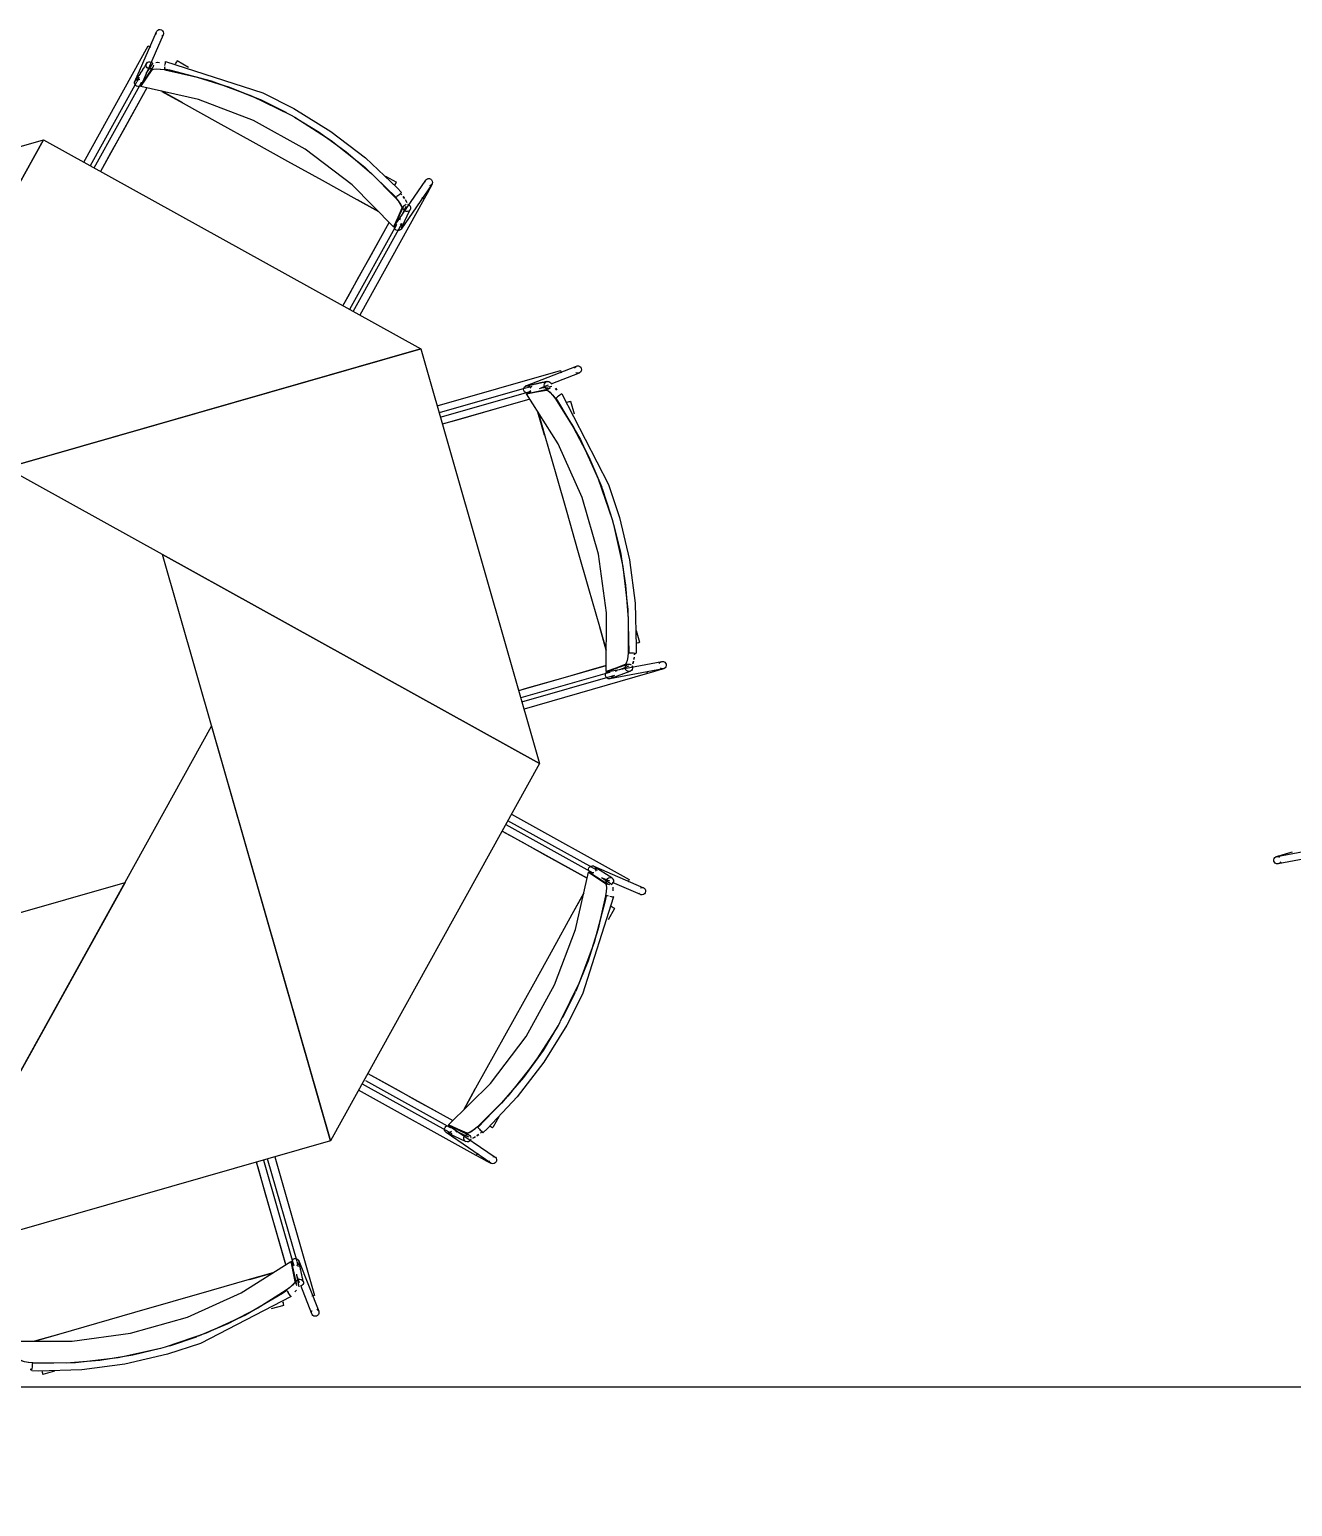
# Model space of a CAD drawing. Header units: metres. Extents: x 3.2 to 22.3, y 0.7 to 22.8.
# Drawn here: x 10.758 to 11.492, y 18.581 to 19.439 of the extents above; entities that cross this region are included whole.
import ezdxf

# ---------------------------------------------------------------- set-up
doc = ezdxf.new("R2010")
doc.units = ezdxf.units.M
for name, color, linetype in [('ARREDI', 9, 'Continuous'), ('PARETI_STRUTTURE', 7, 'Continuous'), ('WAYFINDING_RIQUADRI', 7, 'Continuous')]:
    doc.layers.add(name, color=color, linetype=linetype)

msp = doc.modelspace()

# ---------------------------------------------------------------- linework, layer by layer
at = {"layer": 'ARREDI'}
for points in [[(10.83194, 19.43556), (10.83178, 19.43628), (10.83186, 19.43703), (10.83194, 19.43725), (10.83194, 19.43727), (10.83219, 19.43768), (10.83274, 19.4382), (10.83343, 19.43849), (10.83418, 19.43853), (10.8349, 19.43831), (10.8355, 19.43785), (10.83592, 19.43724)], [(10.83591, 19.43723), (10.83609, 19.43651), (10.836, 19.43576), (10.83591, 19.43554), (10.83591, 19.43552), (10.83566, 19.43511), (10.83512, 19.43459)], [(10.82719, 19.42898), (10.82718, 19.429)], [(10.82722, 19.42897), (10.82749, 19.42883), (10.82793, 19.42858)], [(10.82793, 19.42857), (10.82852, 19.42825)], [(10.97072, 19.34093), (10.9723, 19.33907), (10.97361, 19.33718), (10.97439, 19.33568), (10.97451, 19.33479), (10.97209, 19.32939), (10.96968, 19.324), (10.94561, 19.34834), (10.91829, 19.36904), (10.8883, 19.38566), (10.85629, 19.39786), (10.82289, 19.40537), (10.82618, 19.41029), (10.82948, 19.41519)], [(10.82591, 19.41291), (10.82671, 19.41411), (10.83003, 19.41902)], [(10.82612, 19.41692), (10.82594, 19.41764), (10.82602, 19.41838), (10.82625, 19.41891), (10.82635, 19.41905), (10.82684, 19.4195), (10.82688, 19.41953), (10.82756, 19.41981), (10.8283, 19.41984), (10.82902, 19.41962), (10.82962, 19.41916)], [(10.8302, 19.4178), (10.83012, 19.41707), (10.82988, 19.41654), (10.82979, 19.41642), (10.82927, 19.41592), (10.82926, 19.41592), (10.82858, 19.41564), (10.82784, 19.41561), (10.82713, 19.41583), (10.82652, 19.41629), (10.82612, 19.41692)], [(10.82946, 19.41519), (10.83024, 19.41556), (10.83189, 19.41571), (10.83416, 19.4156), (10.83668, 19.41524)], [(10.82948, 19.41519), (10.83029, 19.41555), (10.83198, 19.41569), (10.83427, 19.41558), (10.83669, 19.41523)], [(10.83164, 19.41945), (10.8325, 19.41952), (10.83375, 19.41946)], [(10.83243, 19.41952), (10.83374, 19.41947)], [(10.8368, 19.41695), (10.83669, 19.41632), (10.8366, 19.41587), (10.83656, 19.41564)], [(10.83669, 19.41524), (10.85568, 19.41093), (10.87427, 19.4051), (10.89209, 19.39789)], [(10.83684, 19.41521), (10.8558, 19.4109), (10.87435, 19.40508), (10.89213, 19.39787)], [(10.83692, 19.41768), (10.83704, 19.41842), (10.83716, 19.41907), (10.83724, 19.41957), (10.83729, 19.41985), (10.83729, 19.41989), (10.83729, 19.41986), (10.83725, 19.41964)], [(10.84393, 19.42041), (10.8438, 19.42017), (10.84357, 19.41976), (10.84325, 19.41917), (10.84289, 19.41854)], [(10.81935, 19.4067), (10.81917, 19.40742), (10.81927, 19.40817), (10.81935, 19.40839), (10.81935, 19.40841), (10.8196, 19.40882), (10.82015, 19.40934), (10.82084, 19.40963), (10.82159, 19.40967), (10.82231, 19.40945)], [(10.82307, 19.40624), (10.82253, 19.40573), (10.82184, 19.40545), (10.82109, 19.40541), (10.82037, 19.40563), (10.81977, 19.40607), (10.81935, 19.4067)], [(10.82635, 19.40459), (10.82015, 19.39341), (10.81275, 19.38005), (10.80533, 19.36668), (10.79947, 19.35611)], [(10.84721, 19.39587), (10.835, 19.40264)], [(10.83501, 19.40263), (10.84756, 19.39569), (10.86768, 19.38454), (10.88788, 19.37334), (10.90808, 19.36213), (10.92828, 19.35094), (10.9484, 19.33979), (10.96093, 19.33284)], [(10.90727, 19.39028), (10.89266, 19.39763)], [(10.8927, 19.39761), (10.90726, 19.39029)], [(10.91217, 19.38757), (10.92641, 19.3789), (10.94216, 19.36749), (10.95694, 19.35483), (10.97063, 19.34104)], [(10.91217, 19.38757), (10.92643, 19.37889), (10.94222, 19.36745), (10.95702, 19.35477), (10.97074, 19.34093)], [(10.97025, 19.34793), (10.97061, 19.34858), (10.97093, 19.34915), (10.97117, 19.34958), (10.97129, 19.3498)], [(10.98799, 19.34985), (10.98812, 19.35059), (10.98836, 19.35102), (10.98836, 19.35103), (10.98851, 19.35123), (10.9891, 19.35168), (10.9898, 19.35192)], [(10.9898, 19.35192), (10.99055, 19.35191), (10.99125, 19.35163), (10.99182, 19.35113), (10.99219, 19.35048), (10.9923, 19.34974), (10.99216, 19.34901), (10.99193, 19.34858), (10.99193, 19.34856), (10.99177, 19.34837), (10.99119, 19.34791), (10.99048, 19.34767)], [(10.96094, 19.33284), (10.94874, 19.33959)], [(10.97073, 19.34093), (10.97239, 19.33897), (10.97367, 19.33711), (10.97442, 19.33564), (10.97453, 19.33478)], [(10.97214, 19.34193), (10.97167, 19.3415), (10.97132, 19.34119), (10.97116, 19.34104)], [(10.97215, 19.34192), (10.97269, 19.34242), (10.97325, 19.34292), (10.97412, 19.3437), (10.97433, 19.34388)], [(10.97445, 19.34253), (10.97374, 19.34336)], [(10.97436, 19.34391), (10.97435, 19.3439)], [(10.97606, 19.3404), (10.97527, 19.34154)], [(10.97534, 19.34145), (10.97606, 19.34041)], [(10.97735, 19.33815), (10.97659, 19.33965)], [(10.97663, 19.3396), (10.97738, 19.33812)], [(10.98611, 19.34089), (10.98669, 19.34057)], [(10.98743, 19.34016), (10.98745, 19.34014), (10.98739, 19.34017), (10.98714, 19.34032), (10.9867, 19.34057)], [(10.97681, 19.33581), (10.97506, 19.33188), (10.97438, 19.33036)], [(10.97777, 19.33285), (10.97702, 19.33287), (10.97631, 19.33314), (10.97574, 19.33362), (10.97538, 19.33426), (10.97525, 19.33498), (10.97525, 19.33499), (10.97539, 19.3357), (10.97545, 19.33584), (10.97577, 19.33632), (10.97635, 19.33678), (10.97706, 19.33702)], [(10.97781, 19.33701), (10.97852, 19.33674), (10.97909, 19.33626), (10.97946, 19.33562), (10.97957, 19.33489), (10.97957, 19.33483), (10.97944, 19.33417), (10.97938, 19.33403), (10.97906, 19.33355), (10.97848, 19.33309), (10.97777, 19.33285)], [(10.94031, 19.27803), (10.94333, 19.28347), (10.94961, 19.29479), (10.95587, 19.30608), (10.96213, 19.31739), (10.96719, 19.32651)], [(10.96967, 19.32401), (10.97143, 19.32547)], [(10.97268, 19.3217), (10.97193, 19.32171), (10.97124, 19.32199), (10.97067, 19.32249), (10.97031, 19.32315), (10.97018, 19.32388), (10.97032, 19.32462)], [(10.97345, 19.32566), (10.97402, 19.32516), (10.97438, 19.32451), (10.9745, 19.32377), (10.97435, 19.32304), (10.97413, 19.32261), (10.97413, 19.32259), (10.97398, 19.3224), (10.97339, 19.32194), (10.97268, 19.3217)], [(10.97335, 19.32805), (10.97374, 19.32892)], [(11.06669, 19.24052), (11.06669, 19.24053), (11.0667, 19.24048), (11.06692, 19.2397)], [(11.06693, 19.2397), (11.06711, 19.23906)], [(11.0747, 19.2418), (11.07509, 19.24244), (11.07567, 19.24289), (11.07589, 19.24301), (11.07591, 19.24301), (11.07638, 19.24313), (11.07713, 19.2431), (11.07782, 19.24282), (11.07838, 19.24231), (11.07872, 19.24166), (11.07884, 19.24091), (11.07868, 19.24017)], [(11.07869, 19.24018), (11.0783, 19.23954), (11.07772, 19.23908), (11.07749, 19.23897), (11.07748, 19.23897), (11.07701, 19.23884), (11.07626, 19.23887), (11.07556, 19.23915)], [(11.04695, 19.22737), (11.04626, 19.22764), (11.0457, 19.22814), (11.04534, 19.22881), (11.04524, 19.22956), (11.04539, 19.2303)], [(11.04539, 19.23029), (11.04578, 19.23093), (11.04636, 19.23139), (11.04658, 19.2315), (11.0466, 19.2315), (11.04707, 19.23163), (11.04782, 19.2316), (11.04851, 19.23132), (11.04907, 19.23081), (11.04942, 19.23015)], [(11.10592, 19.07675), (11.10571, 19.07432), (11.10531, 19.07205), (11.10479, 19.07044), (11.10425, 19.06973), (11.09874, 19.06762), (11.09321, 19.06553), (11.09339, 19.09975), (11.08872, 19.13371), (11.07927, 19.16665), (11.06525, 19.19793), (11.04695, 19.22684), (11.05275, 19.228), (11.05856, 19.22914)], [(11.05442, 19.23005), (11.05583, 19.23033), (11.06165, 19.23146)], [(11.06091, 19.23047), (11.06033, 19.23002), (11.05979, 19.22981), (11.05964, 19.22978), (11.05893, 19.22981), (11.05891, 19.22981), (11.05823, 19.23008), (11.05769, 19.2306), (11.05734, 19.23125), (11.05725, 19.232), (11.0574, 19.23274)], [(11.0574, 19.23274), (11.05779, 19.23338), (11.05836, 19.23384), (11.05891, 19.23405), (11.05906, 19.23407), (11.05973, 19.23406), (11.05979, 19.23405), (11.06047, 19.23377), (11.06101, 19.23325), (11.06136, 19.2326)], [(11.05854, 19.22915), (11.05935, 19.22886), (11.06063, 19.22779), (11.06214, 19.22612), (11.06368, 19.22407)], [(11.05855, 19.22914), (11.05939, 19.22882), (11.06068, 19.22773), (11.06222, 19.22602), (11.06368, 19.22407)], [(11.06372, 19.23012), (11.06459, 19.22915)], [(11.06458, 19.22913), (11.06375, 19.23007)], [(11.0672, 19.22678), (11.06739, 19.22692), (11.06741, 19.22694), (11.06736, 19.22691), (11.06714, 19.22674), (11.06672, 19.22645), (11.06618, 19.22606), (11.06557, 19.22563), (11.06497, 19.22521)], [(11.04884, 19.22386), (11.03657, 19.22033), (11.02187, 19.21612), (11.00718, 19.2119), (10.99802, 19.20929)], [(11.06369, 19.22407), (11.07408, 19.2076), (11.0831, 19.19032), (11.0906, 19.17263)], [(11.06377, 19.22395), (11.07412, 19.20751), (11.08314, 19.19026), (11.09061, 19.17259)], [(11.06388, 19.22445), (11.06408, 19.22459), (11.06445, 19.22485), (11.06497, 19.22521)], [(11.07039, 19.22202), (11.07111, 19.22222), (11.07174, 19.22241), (11.07221, 19.22254), (11.07246, 19.22261)], [(11.05742, 19.20293), (11.05359, 19.21636)], [(11.0536, 19.21635), (11.05755, 19.20257), (11.06389, 19.18046), (11.07025, 19.15826), (11.07662, 19.13604), (11.08298, 19.11385), (11.08933, 19.09172), (11.09328, 19.07796)], [(11.09595, 19.15653), (11.09081, 19.17204)], [(11.09082, 19.17201), (11.09595, 19.15653)], [(11.09749, 19.15114), (11.10144, 19.1349), (11.10451, 19.11565), (11.10601, 19.09622), (11.10592, 19.07675)], [(11.0975, 19.15113), (11.10143, 19.13494), (11.1045, 19.11573), (11.106, 19.09633), (11.10593, 19.0769)], [(11.09327, 19.07795), (11.08942, 19.09135)], [(11.11053, 19.08204), (11.11124, 19.08225), (11.11188, 19.08243), (11.11234, 19.08255), (11.1126, 19.08263)], [(11.1126, 19.08262), (11.11263, 19.08264)], [(11.10593, 19.07675), (11.1057, 19.07419), (11.1053, 19.07197), (11.10479, 19.0704), (11.10426, 19.06972)], [(11.10629, 19.07652), (11.10653, 19.07651), (11.10699, 19.0765), (11.10763, 19.07646)], [(11.10763, 19.07646), (11.10836, 19.07642), (11.10911, 19.07638), (11.10977, 19.07634)], [(11.10864, 19.0701), (11.10916, 19.0717)], [(11.10915, 19.07163), (11.10864, 19.07006)], [(11.10955, 19.07386), (11.10933, 19.07261)], [(11.10935, 19.07283), (11.10956, 19.07397)], [(11.10967, 19.07525), (11.10977, 19.07634)], [(11.10978, 19.07633), (11.10968, 19.07526)], [(11.11027, 19.07631), (11.11055, 19.07629)], [(11.09323, 19.06906), (11.08321, 19.06618), (11.07079, 19.06261), (11.05837, 19.05906), (11.04593, 19.05549), (11.04241, 19.05449)], [(11.09371, 19.06177), (11.09319, 19.06231), (11.09289, 19.06301), (11.09283, 19.06376), (11.09304, 19.06448), (11.09348, 19.06508), (11.09409, 19.06549)], [(11.09321, 19.06553), (11.09549, 19.06532)], [(11.0971, 19.06328), (11.09689, 19.06256), (11.09646, 19.06195), (11.09584, 19.06153), (11.09536, 19.06139), (11.09511, 19.06136), (11.09438, 19.06143), (11.09371, 19.06177)], [(11.09866, 19.06578), (11.09956, 19.06613)], [(11.10105, 19.06669), (11.10259, 19.06728), (11.1066, 19.06882)], [(11.10519, 19.06606), (11.10467, 19.0666), (11.10435, 19.0673), (11.1043, 19.06803), (11.10449, 19.06875), (11.10491, 19.06935), (11.10492, 19.06935), (11.10552, 19.06975), (11.10566, 19.06981), (11.10623, 19.06994), (11.10697, 19.06984), (11.10763, 19.0695)], [(11.10815, 19.06897), (11.10846, 19.06827), (11.10853, 19.06754), (11.10833, 19.06682), (11.1079, 19.06622), (11.10786, 19.06618), (11.10731, 19.06582), (11.10717, 19.06576), (11.10658, 19.06563), (11.10585, 19.06573), (11.10518, 19.06607)], [(11.11677, 19.06584), (11.11696, 19.06521)], [(11.11718, 19.06443), (11.11709, 19.06471), (11.11696, 19.06521)], [(11.11719, 19.06438), (11.11719, 19.06439)], [(11.124, 19.07025), (11.12443, 19.07085), (11.12505, 19.07127), (11.12552, 19.07142), (11.12554, 19.07142), (11.12577, 19.07145), (11.12652, 19.07136), (11.12719, 19.07104)], [(11.12718, 19.07104), (11.1277, 19.07049), (11.128, 19.0698), (11.12806, 19.06905), (11.12785, 19.06833), (11.12741, 19.06773), (11.12679, 19.06731), (11.12632, 19.06716), (11.12631, 19.06716), (11.12607, 19.06713), (11.12532, 19.06722), (11.12466, 19.06755)], [(11.03285, 18.97296), (11.04427, 18.96662), (11.05765, 18.95921), (11.07102, 18.9518), (11.08219, 18.94561)], [(11.08384, 18.94888), (11.08332, 18.94942), (11.08304, 18.95012), (11.083, 18.95087), (11.08321, 18.95159), (11.08367, 18.95219), (11.08429, 18.9526)], [(11.08429, 18.9526), (11.08501, 18.95278), (11.08576, 18.95268), (11.08599, 18.9526), (11.086, 18.9526), (11.08642, 18.95235), (11.08693, 18.95181), (11.08722, 18.95112), (11.08726, 18.95037), (11.08704, 18.94964)], [(11.48186, 18.95426), (11.48135, 18.9548), (11.48104, 18.9555), (11.48099, 18.95625), (11.48119, 18.95697), (11.48164, 18.95757), (11.48225, 18.95798), (11.48272, 18.95814), (11.48274, 18.95814), (11.48297, 18.95816), (11.48372, 18.95808), (11.48439, 18.95775)], [(11.48505, 18.95505), (11.48462, 18.95445), (11.48399, 18.95403), (11.48352, 18.95388), (11.48351, 18.95388), (11.48327, 18.95385), (11.48252, 18.95393), (11.48185, 18.95427)], [(11.01852, 18.80123), (11.01666, 18.79965), (11.01477, 18.79835), (11.01327, 18.79757), (11.0124, 18.79744), (11.00698, 18.79986), (11.00159, 18.80228), (11.02594, 18.82635), (11.04663, 18.85367), (11.06326, 18.88365), (11.07545, 18.91567), (11.08297, 18.94907), (11.08788, 18.94578), (11.09279, 18.94247)], [(11.09051, 18.94605), (11.0917, 18.94524), (11.09662, 18.94192)], [(11.0954, 18.94175), (11.09466, 18.94183), (11.09414, 18.94207), (11.09401, 18.94217), (11.09351, 18.94268), (11.09351, 18.9427), (11.09323, 18.94338), (11.09321, 18.94411), (11.09343, 18.94482), (11.09389, 18.94543), (11.09451, 18.94583)], [(11.09452, 18.94584), (11.09524, 18.94602), (11.09597, 18.94594), (11.0965, 18.9457), (11.09664, 18.9456), (11.0971, 18.94512), (11.09713, 18.94508), (11.09741, 18.94439), (11.09743, 18.94366), (11.09721, 18.94294), (11.09675, 18.94234)], [(11.10617, 18.94402), (11.10585, 18.94344)], [(11.10656, 18.94473), (11.10642, 18.94447), (11.10617, 18.94402)], [(11.10658, 18.94476), (11.10659, 18.94478)], [(11.08023, 18.93694), (11.07329, 18.9244), (11.06213, 18.90427), (11.05094, 18.88408), (11.03973, 18.86387), (11.02854, 18.84368), (11.01738, 18.82355), (11.01044, 18.81102)], [(11.07346, 18.92475), (11.08024, 18.93695)], [(11.0928, 18.93512), (11.0885, 18.91616), (11.08268, 18.89761), (11.07547, 18.87983)], [(11.09283, 18.93526), (11.08853, 18.91628), (11.0827, 18.89768), (11.07549, 18.87986)], [(11.09279, 18.94249), (11.09315, 18.94172), (11.0933, 18.94006), (11.09319, 18.9378), (11.09283, 18.93527)], [(11.09279, 18.94247), (11.09315, 18.94167), (11.09329, 18.93997), (11.09317, 18.93768), (11.09283, 18.93526)], [(11.09456, 18.93515), (11.09392, 18.93527), (11.09346, 18.93535), (11.09324, 18.93539)], [(11.09528, 18.93504), (11.09601, 18.93491), (11.09666, 18.9348), (11.09716, 18.93472), (11.09744, 18.93466), (11.09748, 18.93466), (11.09747, 18.93466), (11.09723, 18.9347)], [(11.09704, 18.94032), (11.09711, 18.93946), (11.09706, 18.93821)], [(11.09712, 18.93952), (11.09706, 18.93822)], [(11.11483, 18.93604), (11.11411, 18.93586), (11.11336, 18.93596), (11.11313, 18.93604), (11.11312, 18.93604), (11.1127, 18.93629), (11.11219, 18.93683)], [(11.11315, 18.94001), (11.11387, 18.94019), (11.11462, 18.94009), (11.11485, 18.94001), (11.11486, 18.94001), (11.11528, 18.93976), (11.11579, 18.93922), (11.11608, 18.93852), (11.11612, 18.93777), (11.1159, 18.93705), (11.11544, 18.93646), (11.11483, 18.93604)], [(11.09801, 18.92803), (11.09777, 18.92815), (11.09735, 18.92839), (11.09677, 18.92871), (11.09613, 18.92907)], [(11.06788, 18.86468), (11.07522, 18.87929)], [(11.07521, 18.87925), (11.06789, 18.8647)], [(11.06517, 18.85979), (11.05649, 18.84552), (11.04504, 18.82973), (11.03236, 18.81494), (11.01853, 18.80122)], [(11.06516, 18.85978), (11.0565, 18.84554), (11.04508, 18.82979), (11.03243, 18.81502), (11.01864, 18.80132)], [(10.95478, 18.83211), (10.96107, 18.82862), (10.97239, 18.82234), (10.98368, 18.81608), (10.99499, 18.80982), (11.0041, 18.80476)], [(11.01043, 18.81101), (11.01718, 18.82322)], [(10.9993, 18.79927), (10.99931, 18.80002), (10.99959, 18.80072), (11.00009, 18.80129), (11.00074, 18.80165), (11.00148, 18.80177), (11.00221, 18.80163)], [(11.00326, 18.79851), (11.00276, 18.79794), (11.0021, 18.79758), (11.00137, 18.79745), (11.00063, 18.7976), (11.0002, 18.79783), (11.00019, 18.79783), (10.99999, 18.79798), (10.99954, 18.79856), (10.9993, 18.79927)], [(11.0016, 18.80229), (11.00306, 18.80052)], [(11.00564, 18.7986), (11.00652, 18.79821)], [(11.0134, 18.79514), (11.00947, 18.79689), (11.00796, 18.79757)], [(11.01853, 18.80122), (11.01657, 18.79957), (11.01471, 18.79829), (11.01323, 18.79754), (11.01237, 18.79743)], [(11.01952, 18.79981), (11.01909, 18.80028), (11.01879, 18.80063), (11.01863, 18.8008)], [(11.01952, 18.79981), (11.02002, 18.79927), (11.02052, 18.79871), (11.0213, 18.79784), (11.02148, 18.79763)], [(11.02012, 18.79751), (11.02095, 18.79822)], [(11.02151, 18.7976), (11.02149, 18.79761)], [(11.02552, 18.8017), (11.02618, 18.80134), (11.02675, 18.80102), (11.02718, 18.80079), (11.0274, 18.80066)], [(11.01045, 18.79419), (11.01046, 18.79494), (11.01074, 18.79564), (11.01121, 18.79621), (11.01185, 18.79657), (11.01257, 18.7967), (11.01259, 18.7967), (11.0133, 18.79656), (11.01343, 18.79651), (11.01392, 18.79619), (11.01438, 18.7956), (11.01461, 18.79489)], [(11.0146, 18.79414), (11.01434, 18.79344), (11.01385, 18.79287), (11.01321, 18.79249), (11.01249, 18.79238), (11.01242, 18.79238), (11.01177, 18.79252), (11.01163, 18.79257), (11.01114, 18.79289), (11.01068, 18.79348), (11.01045, 18.79419)], [(11.01719, 18.79533), (11.01572, 18.79458)], [(11.01574, 18.79461), (11.01724, 18.79537)], [(11.01799, 18.79589), (11.01913, 18.79668)], [(11.01905, 18.79661), (11.018, 18.79589)], [(10.90711, 18.72108), (10.90358, 18.73336), (10.89938, 18.74805), (10.89515, 18.76275), (10.89096, 18.77741), (10.89004, 18.78061)], [(11.01775, 18.78452), (11.01774, 18.78451), (11.01777, 18.78455), (11.01792, 18.78481), (11.01817, 18.78526)], [(11.01848, 18.78584), (11.01816, 18.78526)], [(11.02952, 18.78215), (11.02951, 18.7814), (11.02923, 18.78071), (11.02873, 18.78014), (11.02807, 18.77976), (11.02734, 18.77965), (11.0266, 18.77979), (11.02617, 18.78003), (11.02616, 18.78003), (11.02596, 18.78018), (11.02551, 18.78076), (11.02527, 18.78147)], [(11.02745, 18.78397), (11.02818, 18.78383), (11.02861, 18.7836), (11.02863, 18.7836), (11.02882, 18.78344), (11.02928, 18.78286), (11.02951, 18.78215)], [(10.76, 18.664), (10.75757, 18.66421), (10.7553, 18.66461), (10.75369, 18.66513), (10.75298, 18.66567), (10.75087, 18.67118), (10.74878, 18.67671), (10.783, 18.67653), (10.81696, 18.6812), (10.8499, 18.69066), (10.88118, 18.70467), (10.9101, 18.72298), (10.91125, 18.71717), (10.91239, 18.71136)], [(10.91192, 18.72057), (10.9101, 18.72297)], [(10.91011, 18.72297), (10.91193, 18.72056)], [(10.91062, 18.72297), (10.9109, 18.72367), (10.9114, 18.72422), (10.91206, 18.72458), (10.91281, 18.72468), (10.91355, 18.72453)], [(10.91354, 18.72453), (10.91418, 18.72415), (10.91464, 18.72356), (10.91475, 18.72334), (10.91475, 18.72333), (10.91488, 18.72285), (10.91485, 18.7221), (10.91457, 18.72141), (10.91406, 18.72085), (10.9134, 18.72051)], [(10.8996, 18.71633), (10.88582, 18.71237), (10.86371, 18.70604), (10.84151, 18.69967), (10.81929, 18.6933), (10.7971, 18.68694), (10.77497, 18.68059), (10.76121, 18.67665)], [(10.88618, 18.7125), (10.89961, 18.71634)], [(10.91241, 18.71138), (10.91211, 18.71057), (10.91104, 18.7093), (10.90938, 18.70778), (10.90732, 18.70624)], [(10.91239, 18.71137), (10.91207, 18.71053), (10.91098, 18.70924), (10.90927, 18.7077), (10.90732, 18.70624)], [(10.91372, 18.70901), (10.91327, 18.70959), (10.91306, 18.71013), (10.91303, 18.71029), (10.91306, 18.71101), (10.91334, 18.71169), (10.91385, 18.71223), (10.9145, 18.71258), (10.91525, 18.71268), (10.91599, 18.71252)], [(10.91331, 18.71551), (10.91358, 18.71409), (10.91471, 18.70827)], [(10.91599, 18.71252), (10.91663, 18.71213), (10.91709, 18.71157), (10.9173, 18.71101), (10.91732, 18.71086), (10.91731, 18.71019), (10.9173, 18.71013), (10.91702, 18.70945), (10.9165, 18.70891), (10.91585, 18.70857)], [(10.90721, 18.70615), (10.89076, 18.69579), (10.87351, 18.68679), (10.85585, 18.67931)], [(10.90732, 18.70624), (10.89085, 18.69585), (10.87359, 18.68682), (10.85588, 18.67932)], [(10.9077, 18.70604), (10.90784, 18.70584), (10.9081, 18.70547), (10.90846, 18.70496)], [(10.91004, 18.70273), (10.91018, 18.70253), (10.91019, 18.70252), (10.91016, 18.70256), (10.91, 18.70278), (10.9097, 18.7032), (10.90931, 18.70374), (10.90888, 18.70435), (10.90847, 18.70495)], [(10.91239, 18.70534), (10.91332, 18.70617)], [(10.91337, 18.70621), (10.9124, 18.70533)], [(10.92295, 18.70299), (10.92231, 18.70281)], [(10.92377, 18.70323), (10.92379, 18.70323), (10.92373, 18.70322), (10.92295, 18.703)], [(10.90527, 18.69953), (10.90548, 18.69881), (10.90566, 18.69818), (10.9058, 18.69771), (10.90587, 18.69746)], [(10.92343, 18.69123), (10.92279, 18.69162), (10.92233, 18.69221), (10.92222, 18.69243), (10.92222, 18.69244), (10.92209, 18.69291), (10.92212, 18.69366), (10.9224, 18.69436)], [(10.92505, 18.69522), (10.92569, 18.69484), (10.92615, 18.69425), (10.92626, 18.69403), (10.92626, 18.69402), (10.92638, 18.69354), (10.92635, 18.69279), (10.92608, 18.6921), (10.92556, 18.69154), (10.92491, 18.6912), (10.92416, 18.69109), (10.92342, 18.69124)], [(10.7612, 18.67665), (10.7746, 18.6805)], [(10.83978, 18.67397), (10.8553, 18.67911)], [(10.85526, 18.6791), (10.83979, 18.67398)], [(10.83439, 18.67243), (10.81815, 18.66848), (10.7989, 18.66542), (10.77947, 18.66392), (10.76, 18.664)], [(10.83438, 18.67242), (10.81819, 18.66849), (10.79898, 18.66542), (10.77958, 18.66392), (10.76015, 18.66399)], [(10.76, 18.664), (10.75744, 18.66422), (10.75522, 18.66462), (10.75365, 18.66514), (10.75297, 18.66566)], [(10.75851, 18.66025), (10.75959, 18.66016)], [(10.75959, 18.66015), (10.75852, 18.66024)], [(10.75971, 18.66229), (10.75967, 18.66157), (10.75963, 18.66082), (10.75959, 18.66015)], [(10.75978, 18.66363), (10.75976, 18.66339), (10.75975, 18.66294), (10.75971, 18.6623)], [(10.75956, 18.65965), (10.75954, 18.65937)], [(10.7653, 18.65936), (10.76549, 18.65868), (10.76567, 18.65804), (10.76581, 18.65758), (10.76588, 18.65732)], [(10.76588, 18.65732), (10.76589, 18.65729)]]:
    msp.add_lwpolyline(points, dxfattribs=at)
for points in [[(10.82289, 19.40537), (10.82325, 19.40804)], [(10.76634, 19.37447), (10.59454, 19.06453), (10.52548, 19.30541)], [(10.9855, 19.25298), (10.64486, 19.15531), (10.76634, 19.37447)], [(11.05456, 19.01211), (10.74463, 19.18392), (10.9855, 19.25297)], [(11.04695, 19.22685), (11.04935, 19.22867)], [(10.93307, 18.79296), (10.83541, 19.1336), (11.05456, 19.01211)], [(10.69221, 18.72389), (10.86401, 19.03382), (10.93307, 18.79295)], [(10.47305, 18.84538), (10.81369, 18.94305), (10.69221, 18.72389)], [(11.08296, 18.94906), (11.08595, 18.94864)]]:
    msp.add_lwpolyline(points, close=True, dxfattribs=at)
at = {"layer": 'PARETI_STRUTTURE'}
for points in [[(10.81936, 19.4084), (10.83194, 19.43726)], [(10.83592, 19.43553), (10.82332, 19.40667)], [(10.78976, 19.3615), (10.82718, 19.429)], [(10.82627, 19.41891), (10.82621, 19.41884), (10.8258, 19.41817), (10.82573, 19.41807), (10.82564, 19.41796), (10.82502, 19.41696), (10.82493, 19.41685), (10.82445, 19.41607), (10.82438, 19.41598), (10.8243, 19.41587), (10.82367, 19.41487), (10.82359, 19.41475), (10.8231, 19.41398), (10.82303, 19.41388), (10.82295, 19.41377), (10.82232, 19.41277), (10.82224, 19.41266), (10.82175, 19.41188), (10.82168, 19.41178), (10.82161, 19.41167), (10.82153, 19.41156), (10.82091, 19.41056), (10.82082, 19.41045), (10.82048, 19.40989), (10.82041, 19.4098), (10.82027, 19.40957), (10.82018, 19.40946), (10.81991, 19.40902), (10.81935, 19.40839)], [(10.82355, 19.40669), (10.82988, 19.41654)], [(10.82712, 19.41486), (10.82762, 19.41576)], [(10.83656, 19.41562), (10.83947, 19.41503), (10.86372, 19.40872), (10.88722, 19.39999), (10.90974, 19.38895)], [(10.8373, 19.41989), (10.89377, 19.40183), (10.91184, 19.39274)], [(10.84394, 19.42045), (10.85062, 19.41674)], [(10.82043, 19.40789), (10.79354, 19.35939)], [(10.79571, 19.35819), (10.82323, 19.40785)], [(10.82197, 19.41066), (10.82054, 19.40809)], [(10.82638, 19.40459), (10.79949, 19.35609)], [(10.91184, 19.39274), (10.93331, 19.37939), (10.95337, 19.36397), (10.97177, 19.34666), (10.97437, 19.34391)], [(10.90975, 19.38895), (10.91226, 19.38754), (10.93341, 19.37404), (10.95309, 19.35849), (10.97113, 19.34102)], [(10.96507, 19.3533), (10.97131, 19.34984)], [(10.97055, 19.32505), (10.98836, 19.35102)], [(10.99193, 19.34858), (10.97413, 19.3226)], [(10.99211, 19.34879), (10.9915, 19.3476), (10.99075, 19.34617), (10.98919, 19.34331), (10.98744, 19.34015)], [(10.98744, 19.34015), (10.95003, 19.27265)], [(10.97545, 19.33584), (10.97543, 19.33581), (10.97538, 19.33569), (10.97532, 19.33557), (10.97526, 19.33545), (10.97521, 19.33534), (10.97515, 19.33521), (10.9751, 19.3351), (10.97504, 19.33498), (10.97499, 19.33487), (10.97493, 19.33474), (10.97488, 19.33463), (10.97476, 19.33438), (10.97471, 19.33427), (10.97465, 19.33414), (10.9746, 19.33403), (10.97454, 19.33391), (10.97449, 19.3338), (10.97443, 19.33367), (10.97436, 19.33356), (10.97431, 19.33344), (10.97425, 19.33332), (10.9742, 19.3332), (10.97414, 19.33309), (10.97403, 19.33284), (10.97397, 19.33273), (10.97392, 19.3326), (10.97386, 19.33249), (10.97381, 19.33237), (10.97375, 19.33226), (10.9737, 19.33213), (10.97364, 19.33202), (10.97358, 19.33189), (10.97353, 19.33178), (10.97347, 19.33166), (10.97342, 19.33155), (10.97331, 19.3313), (10.97325, 19.33119), (10.9732, 19.33106), (10.97314, 19.33095), (10.97308, 19.33082), (10.97303, 19.33071), (10.97297, 19.33059), (10.97292, 19.33048), (10.97286, 19.33035), (10.97279, 19.33024), (10.97274, 19.33012), (10.97268, 19.33001), (10.97257, 19.32976), (10.97251, 19.32964), (10.97246, 19.32952), (10.9724, 19.32941), (10.97235, 19.32928), (10.97229, 19.32917), (10.97224, 19.32905), (10.97218, 19.32894), (10.97213, 19.32881), (10.97207, 19.3287), (10.97201, 19.32857), (10.97196, 19.32846), (10.97185, 19.32821), (10.97179, 19.3281), (10.97174, 19.32798), (10.97168, 19.32787), (10.97163, 19.32774), (10.97157, 19.32763), (10.97151, 19.32751), (10.97146, 19.32739), (10.9714, 19.32727), (10.97135, 19.32716), (10.97129, 19.32703), (10.97122, 19.32692), (10.97111, 19.32667), (10.97106, 19.32656), (10.971, 19.32644), (10.97095, 19.32632), (10.97089, 19.3262), (10.97083, 19.32609), (10.97078, 19.32596), (10.97072, 19.32585), (10.97067, 19.32573), (10.97061, 19.32562), (10.9705, 19.32537), (10.97045, 19.32526)], [(10.97435, 19.32339), (10.97938, 19.33403)], [(10.976, 19.33351), (10.97508, 19.33187)], [(10.94029, 19.27805), (10.96717, 19.32653)], [(10.97131, 19.32508), (10.94408, 19.27594)], [(10.94624, 19.27475), (10.97466, 19.32601)], [(10.99496, 19.21996), (11.06669, 19.24053)], [(11.0466, 19.2315), (11.0759, 19.243)], [(11.07749, 19.23897), (11.06097, 19.23249)], [(11.04699, 19.23037), (10.99616, 19.2158)], [(10.99684, 19.21342), (11.04895, 19.22836)], [(11.0589, 19.23405), (11.05882, 19.23402), (11.05845, 19.23394), (11.05831, 19.23391), (11.05793, 19.23383), (11.05779, 19.2338), (11.05729, 19.23369), (11.05715, 19.23366), (11.05678, 19.23358), (11.05664, 19.23355), (11.05614, 19.23344), (11.056, 19.23341), (11.05563, 19.23333), (11.05549, 19.2333), (11.05511, 19.23322), (11.05497, 19.23319), (11.05447, 19.23308), (11.05434, 19.23305), (11.05396, 19.23297), (11.05382, 19.23294), (11.05332, 19.23283), (11.05318, 19.2328), (11.05281, 19.23272), (11.05267, 19.23269), (11.05229, 19.23261), (11.05215, 19.23258), (11.05165, 19.23247), (11.05152, 19.23244), (11.05114, 19.23236), (11.051, 19.23233), (11.05063, 19.23224), (11.05049, 19.23222), (11.04999, 19.23211), (11.04985, 19.23208), (11.04947, 19.23199), (11.04934, 19.23197), (11.04884, 19.23186), (11.0487, 19.23183), (11.04832, 19.23174), (11.04818, 19.23172), (11.04806, 19.23168), (11.04781, 19.23162), (11.04767, 19.23159), (11.04742, 19.23154), (11.04659, 19.23149)], [(11.05003, 19.23124), (11.04721, 19.23044)], [(11.04917, 19.22785), (11.04817, 19.22747)], [(11.04835, 19.22731), (11.05979, 19.22981)], [(11.05941, 19.23187), (11.05512, 19.23019)], [(11.05663, 19.23057), (11.05764, 19.23086)], [(11.06741, 19.22693), (11.09457, 19.17424), (11.10092, 19.15503)], [(11.04886, 19.22383), (10.99804, 19.20926)], [(11.06386, 19.22443), (11.06551, 19.22196), (11.0782, 19.20035), (11.08864, 19.17755), (11.09675, 19.15383)], [(11.07249, 19.22263), (11.0746, 19.21528)], [(11.09675, 19.15383), (11.09754, 19.15104), (11.10294, 19.12656), (11.10587, 19.10164), (11.10627, 19.07653)], [(11.10091, 19.15503), (11.10666, 19.1304), (11.10994, 19.10533), (11.11071, 19.08007), (11.1106, 19.07629)], [(11.11066, 19.0895), (11.11263, 19.08264)], [(11.04241, 19.05452), (11.09323, 19.06909)], [(11.09513, 19.06513), (11.0436, 19.05035)], [(11.04428, 19.04798), (11.09815, 19.06342)], [(11.1172, 19.06438), (11.04547, 19.04381)], [(11.09457, 19.06564), (11.12552, 19.07142)], [(11.10566, 19.06981), (11.1055, 19.06976), (11.10539, 19.06971), (11.10514, 19.06963), (11.10501, 19.06957), (11.10439, 19.06937), (11.10428, 19.06931), (11.10378, 19.06914), (11.10365, 19.06909), (11.10328, 19.06896), (11.10316, 19.06892), (11.10304, 19.06887), (11.10241, 19.06866), (11.10229, 19.0686), (11.10216, 19.06856), (11.10205, 19.06852), (11.10168, 19.06839), (11.10155, 19.06834), (11.10105, 19.06817), (11.10093, 19.06812), (11.10082, 19.06807), (11.10044, 19.06795), (11.10032, 19.06789), (11.09982, 19.06773), (11.09971, 19.06769), (11.09958, 19.06763), (11.09908, 19.06746), (11.09896, 19.06741), (11.09871, 19.06732), (11.0986, 19.06728), (11.09835, 19.0672), (11.09822, 19.06714), (11.09772, 19.06698), (11.0976, 19.06692), (11.09748, 19.06688), (11.09711, 19.06676), (11.09698, 19.0667), (11.09636, 19.06649), (11.09625, 19.06644), (11.09575, 19.06627), (11.09562, 19.06621), (11.09525, 19.06609), (11.09514, 19.06605), (11.09501, 19.06601), (11.09489, 19.06595), (11.09464, 19.06587)], [(11.12632, 19.06717), (11.09536, 19.06139)], [(11.09609, 19.06178), (11.10716, 19.06575)], [(11.10439, 19.06779), (11.10341, 19.0675)], [(11.1266, 19.06719), (11.12532, 19.06678), (11.12378, 19.06631), (11.12066, 19.06538), (11.1172, 19.06438)], [(11.08549, 18.95153), (11.03614, 18.97888)], [(11.03824, 18.98267), (11.10659, 18.94478)], [(11.08218, 18.94558), (11.03284, 18.97293)], [(11.03495, 18.97672), (11.08545, 18.94872)], [(11.48244, 18.9581), (11.48372, 18.95852), (11.48526, 18.95899), (11.48839, 18.95992), (11.49185, 18.96092)], [(11.48272, 18.95813), (11.51368, 18.96391)], [(11.08599, 18.9526), (11.11486, 18.94001)], [(11.09651, 18.94569), (11.08661, 18.95205), (11.08599, 18.9526)], [(11.51447, 18.95965), (11.48352, 18.95388)], [(11.08525, 18.9482), (11.08426, 18.94863)], [(11.08427, 18.94841), (11.09413, 18.94207)], [(11.08825, 18.94999), (11.08568, 18.95142)], [(11.09537, 18.94379), (11.09111, 18.94565)], [(11.09245, 18.94484), (11.09336, 18.94434)], [(11.11313, 18.93604), (11.09686, 18.94313)], [(11.09321, 18.9354), (11.09263, 18.93248), (11.08631, 18.90823), (11.07759, 18.88472), (11.06655, 18.86222)], [(11.09749, 18.93466), (11.07943, 18.87818), (11.07033, 18.86011)], [(11.09804, 18.92801), (11.09434, 18.92133)], [(11.06655, 18.86221), (11.06513, 18.8597), (11.05163, 18.83854), (11.03609, 18.81886), (11.01862, 18.80082)], [(11.07033, 18.86012), (11.05699, 18.83864), (11.04157, 18.81859), (11.02425, 18.80019), (11.0215, 18.79759)], [(10.9548, 18.83213), (11.00413, 18.80479)], [(10.9515, 18.82619), (11.00361, 18.7973)], [(11.00267, 18.80064), (10.95349, 18.82791)], [(11.01774, 18.78451), (10.9494, 18.8224)], [(11.03089, 18.80688), (11.02744, 18.80065)], [(11.02617, 18.78002), (11.0002, 18.79783)], [(11.00099, 18.7976), (11.01163, 18.79257)], [(11.00264, 18.80141), (11.02862, 18.7836)], [(11.00285, 18.80151), (11.00297, 18.80145), (11.00309, 18.8014), (11.00321, 18.80134), (11.00332, 18.80129), (11.00345, 18.80123), (11.00356, 18.80118), (11.00368, 18.80112), (11.00379, 18.80106), (11.00392, 18.80101), (11.00403, 18.80095), (11.00415, 18.8009), (11.00427, 18.80084), (11.00452, 18.80073), (11.00463, 18.80066), (11.00475, 18.80061), (11.00486, 18.80055), (11.00499, 18.8005), (11.0051, 18.80044), (11.00522, 18.80038), (11.00534, 18.80033), (11.00546, 18.80027), (11.00557, 18.80022), (11.0057, 18.80016), (11.00581, 18.80011), (11.00606, 18.8), (11.00617, 18.79994), (11.00629, 18.79988), (11.0064, 18.79983), (11.00653, 18.79977), (11.00664, 18.79972), (11.00677, 18.79966), (11.00688, 18.79961), (11.007, 18.79955), (11.00711, 18.7995), (11.00724, 18.79944), (11.00735, 18.79938), (11.0076, 18.79927), (11.00771, 18.79922), (11.00784, 18.79916), (11.00795, 18.79909), (11.00807, 18.79904), (11.00818, 18.79898), (11.00831, 18.79893), (11.00842, 18.79887), (11.00854, 18.79881), (11.00865, 18.79876), (11.00878, 18.7987), (11.00889, 18.79865), (11.00914, 18.79854), (11.00925, 18.79848), (11.00938, 18.79843), (11.00949, 18.79837), (11.00961, 18.79831), (11.00972, 18.79826), (11.00985, 18.7982), (11.00996, 18.79815), (11.01009, 18.79809), (11.0102, 18.79804), (11.01032, 18.79798), (11.01043, 18.79793), (11.01068, 18.79781), (11.01079, 18.79776), (11.01092, 18.7977), (11.01103, 18.79765), (11.01115, 18.79758), (11.01127, 18.79752), (11.01139, 18.79747), (11.0115, 18.79741), (11.01163, 18.79736), (11.01174, 18.7973), (11.01199, 18.79719), (11.0121, 18.79713), (11.01222, 18.79708), (11.01234, 18.79702), (11.01246, 18.79697), (11.01257, 18.79691), (11.0127, 18.79686), (11.01281, 18.7968), (11.01293, 18.79675), (11.01304, 18.79669), (11.01317, 18.79663), (11.01328, 18.79658), (11.0134, 18.79652), (11.01343, 18.79651)], [(11.01111, 18.79596), (11.00947, 18.79688)], [(10.90708, 18.72106), (10.89001, 18.78061)], [(10.89417, 18.78181), (10.91162, 18.72097)], [(10.91362, 18.72293), (10.89655, 18.78248)], [(10.90071, 18.78368), (10.92378, 18.70324)], [(11.02639, 18.77985), (11.0252, 18.78046), (11.02376, 18.78121), (11.0209, 18.78276), (11.01775, 18.78451)], [(10.91056, 18.72158), (10.91306, 18.71013)], [(10.91111, 18.72075), (10.91072, 18.72175)], [(10.9145, 18.7199), (10.91369, 18.72271)], [(10.9173, 18.71102), (10.91727, 18.7111), (10.91719, 18.71148), (10.91716, 18.71161), (10.91708, 18.71199), (10.91705, 18.71213), (10.91694, 18.71263), (10.91691, 18.71277), (10.91683, 18.71314), (10.9168, 18.71328), (10.91669, 18.71378), (10.91666, 18.71392), (10.91658, 18.7143), (10.91655, 18.71443), (10.91647, 18.71481), (10.91644, 18.71495), (10.91633, 18.71545), (10.9163, 18.71559), (10.91622, 18.71596), (10.91619, 18.7161), (10.91608, 18.7166), (10.91605, 18.71674), (10.91597, 18.71711), (10.91594, 18.71725), (10.91586, 18.71763), (10.91583, 18.71777), (10.91572, 18.71827), (10.91569, 18.71841), (10.91561, 18.71878), (10.91558, 18.71892), (10.9155, 18.7193), (10.91547, 18.71943), (10.91536, 18.71993), (10.91533, 18.72007), (10.91525, 18.72045), (10.91522, 18.72059), (10.91511, 18.72109), (10.91506, 18.72123), (10.91498, 18.7216), (10.91495, 18.72174), (10.91487, 18.72211), (10.91484, 18.72225), (10.91479, 18.7225), (10.91475, 18.72334)], [(10.91475, 18.72333), (10.92625, 18.69402)], [(10.91514, 18.71047), (10.91344, 18.7148)], [(10.91382, 18.71329), (10.91411, 18.71228)], [(10.9077, 18.70606), (10.90521, 18.70441), (10.8836, 18.69173), (10.86081, 18.68128), (10.83708, 18.67317)], [(10.92223, 18.69244), (10.91574, 18.70895)], [(10.91018, 18.70252), (10.85749, 18.67535), (10.83828, 18.669)], [(10.90588, 18.69743), (10.89853, 18.69532)], [(10.83828, 18.66901), (10.81365, 18.66326), (10.78858, 18.65998), (10.76332, 18.65922), (10.75954, 18.65933)], [(10.83709, 18.67318), (10.83429, 18.67239), (10.80981, 18.66698), (10.78489, 18.66405), (10.75978, 18.66365)], [(10.77275, 18.65926), (10.76589, 18.65729)]]:
    msp.add_lwpolyline(points, dxfattribs=at)
at = {"layer": 'WAYFINDING_RIQUADRI'}
msp.add_lwpolyline([(9.1, 18.15), (12.3, 18.15), (12.3, 18.65), (9.1, 18.65)], close=True, dxfattribs=at)

doc.saveas('drawing.dxf')
